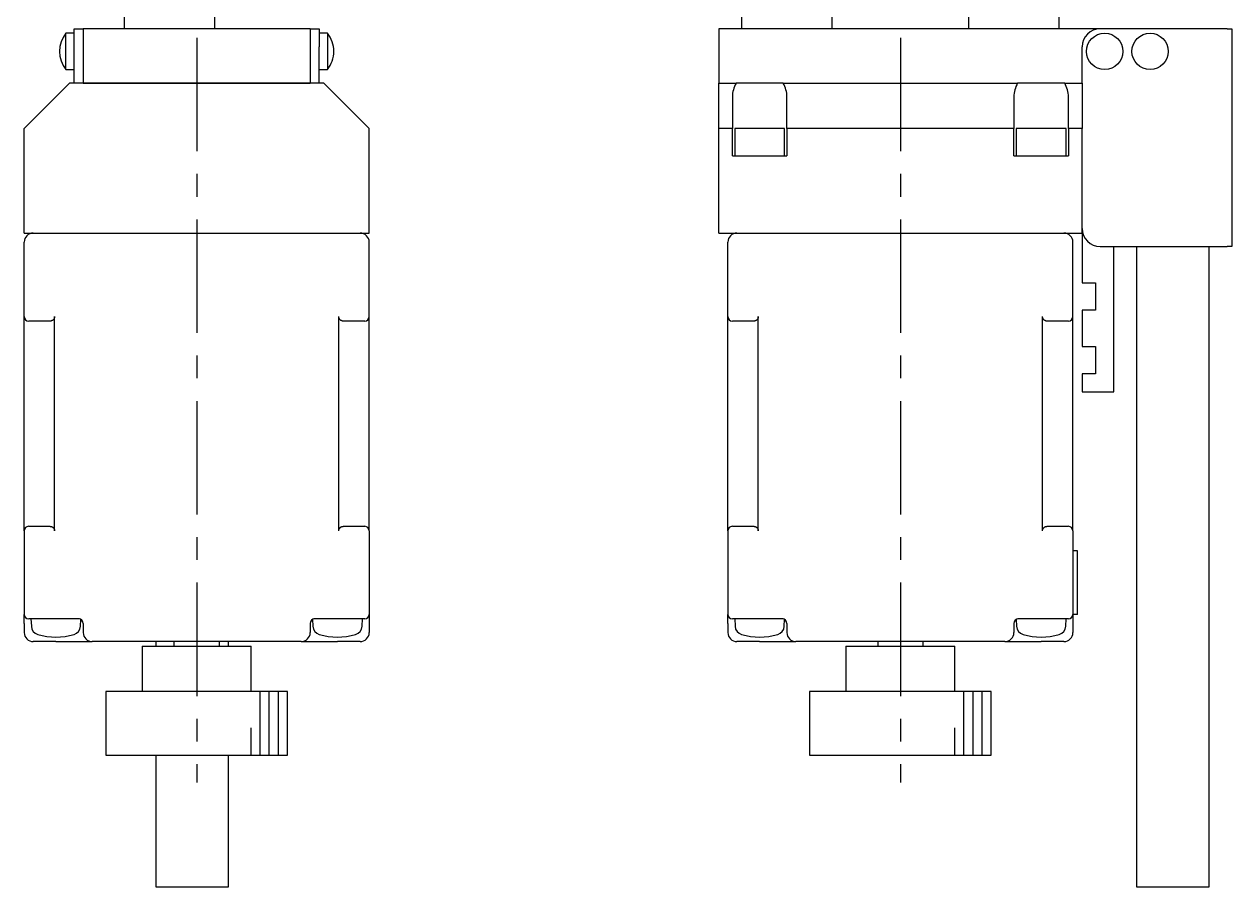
# Model space of a CAD drawing. Extents: x 164 to 838, y 27 to 496.
# Drawn here: x 182.8 to 315.8, y 240 to 335 of the extents above; entities that cross this region are included whole.
import ezdxf

# ---------------------------------------------------------------- set-up
doc = ezdxf.new("R2010")
doc.units = 0
doc.header["$LTSCALE"] = 10
doc.linetypes.add('CENTER', pattern=[2, 1.25, -0.25, 0.25, -0.25])
for name, color, linetype in [('1', 7, 'CONTINUOUS'), ('11', 7, 'CONTINUOUS'), ('2', 7, 'CONTINUOUS')]:
    doc.layers.add(name, color=color, linetype=linetype)

msp = doc.modelspace()

# ---------------------------------------------------------------- linework, layer by layer
at = {"layer": '1', "color": 7, "linetype": 'CONTINUOUS'}
for p, q in [((193.75, 335.999999), (193.75, 334.499999)), ((203.75, 334.499999), (203.75, 335.999999)), ((261.750001, 335.999999), (261.750001, 334.499999)), ((271.750001, 334.499999), (271.750001, 335.999999)), ((286.750001, 335.999999), (286.750001, 334.499999)), ((296.750001, 334.499999), (296.750001, 335.999999)), ((187.352001, 329.999999), (187.352001, 333.999999)), ((188.25, 333.999999), (187.352001, 333.999999)), ((188.25, 334.499999), (189.25, 334.499999)), ((188.25, 332.499999), (188.25, 334.499999)), ((189.25, 334.499999), (189.25, 328.499999)), ((214.25, 334.499999), (189.25, 334.499999)), ((214.25, 334.499999), (214.25, 328.499999)), ((214.25, 334.499999), (215.25, 334.499999)), ((215.25, 334.499999), (215.25, 332.499999)), ((216.147999, 333.999999), (215.25, 333.999999)), ((216.147999, 333.999999), (216.147999, 329.999999)), ((259.250001, 334.499999), (259.250001, 328.499999)), ((301.250001, 334.499999), (259.250001, 334.499999)), ((315.250001, 334.499999), (301.250001, 334.499999)), ((315.250001, 334.499999), (315.750001, 334.499999)), ((315.750001, 334.499999), (315.750001, 310.499999)), ((188.25, 328.499999), (188.25, 332.499999)), ((215.25, 328.499999), (215.25, 332.499999)), ((299.250001, 328.499999), (299.250001, 332.499999)), ((187.352001, 329.999999), (188.25, 329.999999)), ((215.25, 329.999999), (216.147999, 329.999999)), ((187.75, 328.499999), (182.75, 323.499999)), ((189.25, 328.499999), (187.75, 328.499999)), ((189.25, 328.499999), (214.25, 328.499999)), ((214.25, 328.499999), (189.25, 328.499999)), ((215.75, 328.499999), (214.25, 328.499999)), ((220.75, 323.499999), (215.75, 328.499999)), ((259.250001, 328.499999), (261.151925, 328.499999)), ((259.250001, 323.499999), (259.250001, 328.499999)), ((263.750001, 328.499999), (261.151925, 328.499999)), ((266.348077, 328.499999), (263.750001, 328.499999)), ((266.348077, 328.499999), (292.151925, 328.499999)), ((294.750001, 328.499999), (292.151925, 328.499999)), ((297.348077, 328.499999), (294.750001, 328.499999)), ((297.348077, 328.499999), (299.250001, 328.499999)), ((299.250001, 328.499999), (299.250001, 323.499999)), ((260.750001, 326.999999), (260.750001, 323.499999)), ((266.750001, 323.499999), (266.750001, 326.999999)), ((291.750001, 326.999999), (291.750001, 323.499999)), ((297.750001, 323.499999), (297.750001, 326.999999)), ((182.75, 311.999999), (182.75, 323.499999)), ((220.75, 311.999999), (220.75, 323.499999)), ((259.250001, 311.999999), (259.250001, 323.499999)), ((260.750001, 323.499999), (259.250001, 323.499999)), ((260.750001, 320.499999), (260.750001, 323.499999)), ((266.500001, 323.499999), (261.000001, 323.499999)), ((263.750001, 323.499999), (261.000001, 323.499999)), ((261.000001, 323.499999), (261.000001, 320.499999)), ((266.500001, 323.499999), (263.750001, 323.499999)), ((266.500001, 320.499999), (266.500001, 323.499999)), ((266.750001, 323.499999), (266.750001, 320.499999)), ((291.750001, 323.499999), (266.750001, 323.499999)), ((291.750001, 320.499999), (291.750001, 323.499999)), ((297.500001, 323.499999), (292.000001, 323.499999)), ((294.750001, 323.499999), (292.000001, 323.499999)), ((292.000001, 323.499999), (292.000001, 320.499999)), ((297.500001, 323.499999), (294.750001, 323.499999)), ((297.500001, 320.499999), (297.500001, 323.499999)), ((297.750001, 323.499999), (297.750001, 320.499999)), ((299.250001, 323.499999), (297.750001, 323.499999)), ((299.250001, 311.999999), (299.250001, 323.499999)), ((260.750001, 320.499999), (266.750001, 320.499999)), ((291.750001, 320.499999), (297.750001, 320.499999)), ((182.75, 311.999999), (220.75, 311.999999)), ((259.250001, 311.999999), (299.250001, 311.999999)), ((299.250001, 311.999999), (299.250001, 306.499999)), ((182.75, 302.799999), (182.75, 310.999999)), ((220.75, 302.799999), (220.75, 310.999999)), ((260.250001, 302.799999), (260.250001, 310.999999)), ((298.250001, 302.799999), (298.250001, 310.999999)), ((301.250001, 310.499999), (315.250001, 310.499999)), ((302.750001, 294.499999), (302.750001, 310.499999)), ((305.250421, 310.499999), (305.250421, 240.000001)), ((313.250421, 240.000001), (313.250421, 310.499999)), ((315.750001, 310.499999), (315.250001, 310.499999)), ((299.250001, 306.499999), (300.750001, 306.499999)), ((300.750001, 306.499999), (300.750001, 303.499999)), ((299.250001, 303.499999), (299.250001, 299.499999)), ((300.750001, 303.499999), (299.250001, 303.499999)), ((182.75, 279.199999), (182.75, 302.799999)), ((184.75, 302.299999), (183.25, 302.299999)), ((185.601768, 302.299999), (184.75, 302.299999)), ((185.626302, 302.300601), (185.601768, 302.299999)), ((185.650776, 302.302407), (185.626302, 302.300601)), ((185.675133, 302.305411), (185.650776, 302.302407)), ((185.699313, 302.309606), (185.675133, 302.305411)), ((185.723258, 302.314983), (185.699313, 302.309606)), ((185.74691, 302.321529), (185.723258, 302.314983)), ((185.770213, 302.329227), (185.74691, 302.321529)), ((185.793109, 302.338059), (185.770213, 302.329227)), ((185.815545, 302.348004), (185.793109, 302.338059)), ((185.837466, 302.359038), (185.815545, 302.348004)), ((185.858819, 302.371135), (185.837466, 302.359038)), ((185.879553, 302.384264), (185.858819, 302.371135)), ((185.899617, 302.398395), (185.879553, 302.384264)), ((185.918964, 302.413494), (185.899617, 302.398395)), ((185.937547, 302.429523), (185.918964, 302.413494)), ((185.955321, 302.446446), (185.937547, 302.429523)), ((185.972243, 302.46422), (185.955321, 302.446446)), ((185.988273, 302.482802), (185.972243, 302.46422)), ((186.003371, 302.502149), (185.988273, 302.482802)), ((186.017503, 302.522214), (186.003371, 302.502149)), ((186.030632, 302.542948), (186.017503, 302.522214)), ((186.042728, 302.564301), (186.030632, 302.542948)), ((186.053762, 302.586221), (186.042728, 302.564301)), ((186.063707, 302.608657), (186.053762, 302.586221)), ((186.07254, 302.631554), (186.063707, 302.608657)), ((186.080238, 302.654857), (186.07254, 302.631554)), ((186.086783, 302.678509), (186.080238, 302.654857)), ((186.09216, 302.702454), (186.086783, 302.678509)), ((186.096356, 302.726634), (186.09216, 302.702454)), ((186.09936, 302.75099), (186.096356, 302.726634)), ((186.101165, 302.775465), (186.09936, 302.75099)), ((186.101768, 302.799999), (186.101165, 302.775465)), ((186.101768, 279.199999), (186.101768, 302.799999)), ((217.398232, 279.199999), (217.398232, 302.799999)), ((217.398835, 302.775465), (217.398232, 302.799999)), ((217.40064, 302.75099), (217.398835, 302.775465)), ((217.403644, 302.726634), (217.40064, 302.75099)), ((217.40784, 302.702454), (217.403644, 302.726634)), ((217.413217, 302.678509), (217.40784, 302.702454)), ((217.419762, 302.654857), (217.413217, 302.678509)), ((217.42746, 302.631554), (217.419762, 302.654857)), ((217.436293, 302.608657), (217.42746, 302.631554)), ((217.446238, 302.586221), (217.436293, 302.608657)), ((217.457272, 302.564301), (217.446238, 302.586221)), ((217.469368, 302.542948), (217.457272, 302.564301)), ((217.482497, 302.522214), (217.469368, 302.542948)), ((217.496629, 302.502149), (217.482497, 302.522214)), ((217.511727, 302.482802), (217.496629, 302.502149)), ((217.527757, 302.46422), (217.511727, 302.482802)), ((217.544679, 302.446446), (217.527757, 302.46422)), ((217.562453, 302.429523), (217.544679, 302.446446)), ((217.581036, 302.413494), (217.562453, 302.429523)), ((217.600383, 302.398395), (217.581036, 302.413494)), ((217.620447, 302.384264), (217.600383, 302.398395)), ((217.641181, 302.371135), (217.620447, 302.384264)), ((217.662534, 302.359038), (217.641181, 302.371135)), ((217.684455, 302.348004), (217.662534, 302.359038)), ((217.706891, 302.338059), (217.684455, 302.348004)), ((217.729787, 302.329227), (217.706891, 302.338059)), ((217.75309, 302.321529), (217.729787, 302.329227)), ((217.776742, 302.314983), (217.75309, 302.321529)), ((217.800687, 302.309606), (217.776742, 302.314983)), ((217.824867, 302.305411), (217.800687, 302.309606)), ((217.849224, 302.302407), (217.824867, 302.305411)), ((217.873698, 302.300601), (217.849224, 302.302407)), ((217.898232, 302.299999), (217.873698, 302.300601)), ((218.75, 302.299999), (217.898232, 302.299999)), ((220.25, 302.299999), (218.75, 302.299999)), ((220.75, 279.199999), (220.75, 302.799999)), ((260.250001, 279.199999), (260.250001, 302.799999)), ((262.250001, 302.299999), (260.750001, 302.299999)), ((263.101769, 302.299999), (262.250001, 302.299999)), ((263.126303, 302.300601), (263.101769, 302.299999)), ((263.150777, 302.302407), (263.126303, 302.300601)), ((263.175134, 302.305411), (263.150777, 302.302407)), ((263.199314, 302.309606), (263.175134, 302.305411)), ((263.223259, 302.314983), (263.199314, 302.309606)), ((263.246911, 302.321529), (263.223259, 302.314983)), ((263.270214, 302.329227), (263.246911, 302.321529)), ((263.29311, 302.338059), (263.270214, 302.329227)), ((263.315546, 302.348004), (263.29311, 302.338059)), ((263.337467, 302.359038), (263.315546, 302.348004)), ((263.35882, 302.371135), (263.337467, 302.359038)), ((263.379554, 302.384264), (263.35882, 302.371135)), ((263.399618, 302.398395), (263.379554, 302.384264)), ((263.418965, 302.413494), (263.399618, 302.398395)), ((263.437548, 302.429523), (263.418965, 302.413494)), ((263.455322, 302.446446), (263.437548, 302.429523)), ((263.472244, 302.46422), (263.455322, 302.446446)), ((263.488274, 302.482802), (263.472244, 302.46422)), ((263.503372, 302.502149), (263.488274, 302.482802)), ((263.517504, 302.522214), (263.503372, 302.502149)), ((263.530633, 302.542948), (263.517504, 302.522214)), ((263.542729, 302.564301), (263.530633, 302.542948)), ((263.553763, 302.586221), (263.542729, 302.564301)), ((263.563708, 302.608657), (263.553763, 302.586221)), ((263.572541, 302.631554), (263.563708, 302.608657)), ((263.580239, 302.654857), (263.572541, 302.631554)), ((263.586784, 302.678509), (263.580239, 302.654857)), ((263.592161, 302.702454), (263.586784, 302.678509)), ((263.596357, 302.726634), (263.592161, 302.702454)), ((263.599361, 302.75099), (263.596357, 302.726634)), ((263.601166, 302.775465), (263.599361, 302.75099)), ((263.601769, 302.799999), (263.601166, 302.775465)), ((263.601769, 279.199999), (263.601769, 302.799999)), ((294.898233, 279.199999), (294.898233, 302.799999)), ((294.898836, 302.775465), (294.898233, 302.799999)), ((294.900641, 302.75099), (294.898836, 302.775465)), ((294.903645, 302.726634), (294.900641, 302.75099)), ((294.907841, 302.702454), (294.903645, 302.726634)), ((294.913218, 302.678509), (294.907841, 302.702454)), ((294.919763, 302.654857), (294.913218, 302.678509)), ((294.927461, 302.631554), (294.919763, 302.654857)), ((294.936294, 302.608657), (294.927461, 302.631554)), ((294.946239, 302.586221), (294.936294, 302.608657)), ((294.957273, 302.564301), (294.946239, 302.586221)), ((294.969369, 302.542948), (294.957273, 302.564301)), ((294.982498, 302.522214), (294.969369, 302.542948)), ((294.99663, 302.502149), (294.982498, 302.522214)), ((295.011728, 302.482802), (294.99663, 302.502149)), ((295.027758, 302.46422), (295.011728, 302.482802)), ((295.04468, 302.446446), (295.027758, 302.46422)), ((295.062454, 302.429523), (295.04468, 302.446446)), ((295.081037, 302.413494), (295.062454, 302.429523)), ((295.100384, 302.398395), (295.081037, 302.413494)), ((295.120448, 302.384264), (295.100384, 302.398395)), ((295.141182, 302.371135), (295.120448, 302.384264)), ((295.162535, 302.359038), (295.141182, 302.371135)), ((295.184456, 302.348004), (295.162535, 302.359038)), ((295.206892, 302.338059), (295.184456, 302.348004)), ((295.229788, 302.329227), (295.206892, 302.338059)), ((295.253091, 302.321529), (295.229788, 302.329227)), ((295.276743, 302.314983), (295.253091, 302.321529)), ((295.300688, 302.309606), (295.276743, 302.314983)), ((295.324868, 302.305411), (295.300688, 302.309606)), ((295.349225, 302.302407), (295.324868, 302.305411)), ((295.373699, 302.300601), (295.349225, 302.302407)), ((295.398233, 302.299999), (295.373699, 302.300601)), ((296.250001, 302.299999), (295.398233, 302.299999)), ((297.750001, 302.299999), (296.250001, 302.299999)), ((298.250001, 279.199999), (298.250001, 302.799999)), ((299.250001, 299.499999), (300.750001, 299.499999)), ((300.750001, 299.499999), (300.750001, 296.499999)), ((299.250001, 296.499999), (299.250001, 294.499999)), ((300.750001, 296.499999), (299.250001, 296.499999)), ((299.250001, 294.499999), (302.750001, 294.499999)), ((183.25, 279.699999), (184.75, 279.699999)), ((184.75, 279.699999), (185.601768, 279.699999)), ((185.601768, 279.699999), (185.626302, 279.699397)), ((185.626302, 279.699397), (185.650776, 279.697591)), ((185.650776, 279.697591), (185.675133, 279.694587)), ((185.675133, 279.694587), (185.699313, 279.690392)), ((185.699313, 279.690392), (185.723258, 279.685015)), ((185.723258, 279.685015), (185.74691, 279.678469)), ((185.74691, 279.678469), (185.770213, 279.670771)), ((185.770213, 279.670771), (185.793109, 279.661939)), ((185.793109, 279.661939), (185.815545, 279.651994)), ((185.815545, 279.651994), (185.837466, 279.64096)), ((185.837466, 279.64096), (185.858819, 279.628863)), ((185.858819, 279.628863), (185.879553, 279.615734)), ((185.879553, 279.615734), (185.899617, 279.601603)), ((185.899617, 279.601603), (185.918964, 279.586504)), ((185.918964, 279.586504), (185.937547, 279.570475)), ((185.937547, 279.570475), (185.955321, 279.553552)), ((185.955321, 279.553552), (185.972243, 279.535778)), ((185.972243, 279.535778), (185.988273, 279.517196)), ((185.988273, 279.517196), (186.003371, 279.497849)), ((186.003371, 279.497849), (186.017503, 279.477784)), ((186.017503, 279.477784), (186.030632, 279.45705)), ((186.030632, 279.45705), (186.042728, 279.435697)), ((186.042728, 279.435697), (186.053762, 279.413777)), ((186.053762, 279.413777), (186.063707, 279.391341)), ((186.063707, 279.391341), (186.07254, 279.368444)), ((186.07254, 279.368444), (186.080238, 279.345141)), ((186.080238, 279.345141), (186.086783, 279.321489)), ((186.086783, 279.321489), (186.09216, 279.297544)), ((217.40784, 279.297544), (217.413217, 279.321489)), ((217.413217, 279.321489), (217.419762, 279.345141)), ((217.419762, 279.345141), (217.42746, 279.368444)), ((217.42746, 279.368444), (217.436293, 279.391341)), ((217.436293, 279.391341), (217.446238, 279.413777)), ((217.446238, 279.413777), (217.457272, 279.435697)), ((217.457272, 279.435697), (217.469368, 279.45705)), ((217.469368, 279.45705), (217.482497, 279.477784)), ((217.482497, 279.477784), (217.496629, 279.497849)), ((217.496629, 279.497849), (217.511727, 279.517196)), ((217.511727, 279.517196), (217.527757, 279.535778)), ((217.527757, 279.535778), (217.544679, 279.553552)), ((217.544679, 279.553552), (217.562453, 279.570475)), ((217.562453, 279.570475), (217.581036, 279.586504)), ((217.581036, 279.586504), (217.600383, 279.601603)), ((217.600383, 279.601603), (217.620447, 279.615734)), ((217.620447, 279.615734), (217.641181, 279.628863)), ((217.641181, 279.628863), (217.662534, 279.64096)), ((217.662534, 279.64096), (217.684455, 279.651994)), ((217.684455, 279.651994), (217.706891, 279.661939)), ((217.706891, 279.661939), (217.729787, 279.670771)), ((217.729787, 279.670771), (217.75309, 279.678469)), ((217.75309, 279.678469), (217.776742, 279.685015)), ((217.776742, 279.685015), (217.800687, 279.690392)), ((217.800687, 279.690392), (217.824867, 279.694587)), ((217.824867, 279.694587), (217.849224, 279.697591)), ((217.849224, 279.697591), (217.873698, 279.699397)), ((217.873698, 279.699397), (217.898232, 279.699999)), ((217.898232, 279.699999), (218.75, 279.699999)), ((218.75, 279.699999), (220.25, 279.699999)), ((260.750001, 279.699999), (262.250001, 279.699999)), ((262.250001, 279.699999), (263.101769, 279.699999)), ((263.101769, 279.699999), (263.126303, 279.699397)), ((263.126303, 279.699397), (263.150777, 279.697591)), ((263.150777, 279.697591), (263.175134, 279.694587)), ((263.175134, 279.694587), (263.199314, 279.690392)), ((263.199314, 279.690392), (263.223259, 279.685015)), ((263.223259, 279.685015), (263.246911, 279.678469)), ((263.246911, 279.678469), (263.270214, 279.670771)), ((263.270214, 279.670771), (263.29311, 279.661939)), ((263.29311, 279.661939), (263.315546, 279.651994)), ((263.315546, 279.651994), (263.337467, 279.64096)), ((263.337467, 279.64096), (263.35882, 279.628863)), ((263.35882, 279.628863), (263.379554, 279.615734)), ((263.379554, 279.615734), (263.399618, 279.601603)), ((263.399618, 279.601603), (263.418965, 279.586504)), ((263.418965, 279.586504), (263.437548, 279.570475)), ((263.437548, 279.570475), (263.455322, 279.553552)), ((263.455322, 279.553552), (263.472244, 279.535778)), ((263.472244, 279.535778), (263.488274, 279.517196)), ((263.488274, 279.517196), (263.503372, 279.497849)), ((263.503372, 279.497849), (263.517504, 279.477784)), ((263.517504, 279.477784), (263.530633, 279.45705)), ((263.530633, 279.45705), (263.542729, 279.435697)), ((263.542729, 279.435697), (263.553763, 279.413777)), ((263.553763, 279.413777), (263.563708, 279.391341)), ((263.563708, 279.391341), (263.572541, 279.368444)), ((263.572541, 279.368444), (263.580239, 279.345141)), ((263.580239, 279.345141), (263.586784, 279.321489)), ((263.586784, 279.321489), (263.592161, 279.297544)), ((294.907841, 279.297544), (294.913218, 279.321489)), ((294.913218, 279.321489), (294.919763, 279.345141)), ((294.919763, 279.345141), (294.927461, 279.368444)), ((294.927461, 279.368444), (294.936294, 279.391341)), ((294.936294, 279.391341), (294.946239, 279.413777)), ((294.946239, 279.413777), (294.957273, 279.435697)), ((294.957273, 279.435697), (294.969369, 279.45705)), ((294.969369, 279.45705), (294.982498, 279.477784)), ((294.982498, 279.477784), (294.99663, 279.497849)), ((294.99663, 279.497849), (295.011728, 279.517196)), ((295.011728, 279.517196), (295.027758, 279.535778)), ((295.027758, 279.535778), (295.04468, 279.553552)), ((295.04468, 279.553552), (295.062454, 279.570475)), ((295.062454, 279.570475), (295.081037, 279.586504)), ((295.081037, 279.586504), (295.100384, 279.601603)), ((295.100384, 279.601603), (295.120448, 279.615734)), ((295.120448, 279.615734), (295.141182, 279.628863)), ((295.141182, 279.628863), (295.162535, 279.64096)), ((295.162535, 279.64096), (295.184456, 279.651994)), ((295.184456, 279.651994), (295.206892, 279.661939)), ((295.206892, 279.661939), (295.229788, 279.670771)), ((295.229788, 279.670771), (295.253091, 279.678469)), ((295.253091, 279.678469), (295.276743, 279.685015)), ((295.276743, 279.685015), (295.300688, 279.690392)), ((295.300688, 279.690392), (295.324868, 279.694587)), ((295.324868, 279.694587), (295.349225, 279.697591)), ((295.349225, 279.697591), (295.373699, 279.699397)), ((295.373699, 279.699397), (295.398233, 279.699999)), ((295.398233, 279.699999), (296.250001, 279.699999)), ((296.250001, 279.699999), (297.750001, 279.699999)), ((182.75, 279.199999), (182.75, 269.999999)), ((186.09216, 279.297544), (186.096356, 279.273364)), ((186.096356, 279.273364), (186.09936, 279.249008)), ((186.09936, 279.249008), (186.101165, 279.224533)), ((186.101165, 279.224533), (186.101768, 279.199999)), ((217.398232, 279.199999), (217.398835, 279.224533)), ((217.398835, 279.224533), (217.40064, 279.249008)), ((217.40064, 279.249008), (217.403644, 279.273364)), ((217.403644, 279.273364), (217.40784, 279.297544)), ((220.75, 279.199999), (220.75, 269.999999)), ((260.250001, 279.199999), (260.250001, 269.999999)), ((263.592161, 279.297544), (263.596357, 279.273364)), ((263.596357, 279.273364), (263.599361, 279.249008)), ((263.599361, 279.249008), (263.601166, 279.224533)), ((263.601166, 279.224533), (263.601769, 279.199999)), ((294.898233, 279.199999), (294.898836, 279.224533)), ((294.898836, 279.224533), (294.900641, 279.249008)), ((294.900641, 279.249008), (294.903645, 279.273364)), ((294.903645, 279.273364), (294.907841, 279.297544)), ((298.250001, 279.199999), (298.250001, 269.999999)), ((298.750001, 276.999999), (298.250001, 276.999999)), ((298.750001, 269.999999), (298.750001, 276.999999)), ((182.75, 268.999999), (182.75, 269.999999)), ((220.75, 269.999999), (220.75, 268.999999)), ((260.250001, 268.999999), (260.250001, 269.999999)), ((298.250001, 269.999999), (298.250001, 268.999999)), ((298.750001, 269.999999), (298.250001, 269.999999)), ((182.75, 268.999999), (182.75, 267.999999)), ((184.75, 269.499999), (183.25, 269.499999)), ((183.5, 269.499999), (183.542121, 268.696276)), ((188.835786, 269.499999), (184.75, 269.499999)), ((188.957879, 268.696276), (188.996592, 269.434962)), ((189.25, 268.999999), (189.25, 267.999999)), ((214.25, 268.999999), (214.25, 267.999999)), ((214.503408, 269.434962), (214.542121, 268.696276)), ((218.75, 269.499999), (214.664214, 269.499999)), ((220.25, 269.499999), (218.75, 269.499999)), ((219.957879, 268.696276), (220, 269.499999)), ((220.75, 268.999999), (220.75, 267.999999)), ((260.250001, 268.999999), (260.250001, 267.999999)), ((262.250001, 269.499999), (260.750001, 269.499999)), ((261.000001, 269.499999), (261.042122, 268.696276)), ((266.335787, 269.499999), (262.250001, 269.499999)), ((266.45788, 268.696276), (266.496593, 269.434962)), ((266.750001, 268.999999), (266.750001, 267.999999)), ((291.750001, 268.999999), (291.750001, 267.999999)), ((292.003409, 269.434962), (292.042122, 268.696276)), ((296.250001, 269.499999), (292.164215, 269.499999)), ((297.750001, 269.499999), (296.250001, 269.499999)), ((297.45788, 268.696276), (297.500001, 269.499999)), ((298.250001, 268.999999), (298.250001, 267.999999)), ((186.25, 266.999999), (183.75, 266.999999)), ((186.25, 266.999999), (190.25, 266.999999)), ((213.25, 266.999999), (190.25, 266.999999)), ((195.75, 266.499999), (207.75, 266.499999)), ((195.75, 266.499999), (195.75, 261.499999)), ((197.25, 266.999999), (197.25, 266.499999)), ((199.25, 266.999999), (199.25, 266.499999)), ((204.25, 266.499999), (204.25, 266.999999)), ((205.25, 266.499999), (205.25, 266.999999)), ((207.75, 261.499999), (207.75, 266.499999)), ((213.25, 266.999999), (217.25, 266.999999)), ((219.75, 266.999999), (217.25, 266.999999)), ((263.750001, 266.999999), (261.250001, 266.999999)), ((263.750001, 266.999999), (267.750001, 266.999999)), ((290.750001, 266.999999), (267.750001, 266.999999)), ((273.250001, 266.499999), (279.250001, 266.499999)), ((273.250001, 266.499999), (273.250001, 261.499999)), ((276.750001, 266.999999), (276.750001, 266.499999)), ((279.250001, 266.499999), (285.250001, 266.499999)), ((281.750001, 266.499999), (281.750001, 266.999999)), ((285.250001, 261.499999), (285.250001, 266.499999)), ((290.750001, 266.999999), (294.750001, 266.999999)), ((297.250001, 266.999999), (294.750001, 266.999999)), ((211.75, 261.499999), (191.75, 261.499999)), ((191.75, 261.499999), (191.75, 254.499999)), ((211.75, 254.499999), (211.75, 261.499999)), ((279.250001, 261.499999), (269.250001, 261.499999)), ((269.250001, 261.499999), (269.250001, 254.499999)), ((289.250001, 261.499999), (279.250001, 261.499999)), ((289.250001, 254.499999), (289.250001, 261.499999)), ((191.75, 254.499999), (211.75, 254.499999)), ((197.25, 254.499999), (197.25, 240.000001)), ((205.25, 240.000001), (205.25, 254.499999)), ((269.250001, 254.499999), (279.250001, 254.499999)), ((279.250001, 254.499999), (289.250001, 254.499999)), ((197.25, 240.000001), (205.25, 240.000001)), ((305.250421, 240.000001), (313.250421, 240.000001))]:
    msp.add_line(p, q, dxfattribs=at)
for centre in [(301.750001, 331.999999), (306.750001, 331.999999)]:
    msp.add_circle(centre, 2, dxfattribs=at)
for centre, radius, start, end in [((189.85, 331.999999), 3.2, 141.317813, 218.682187), ((213.65, 331.999999), 3.2, 0, 38.682187), ((301.250001, 332.499999), 2, 90, 180), ((213.65, 331.999999), 3.2, 321.317813, 0), ((263.750001, 326.999999), 3, 150, 180), ((263.750001, 326.999999), 3, 0, 30), ((294.750001, 326.999999), 3, 150, 180), ((294.750001, 326.999999), 3, 0, 30), ((183.75, 310.999999), 1, 90, 180), ((219.75, 310.999999), 1, 0, 90), ((261.250001, 310.999999), 1, 90, 180), ((297.250001, 310.999999), 1, 0, 90), ((301.250001, 312.499999), 2, 180, 270), ((183.25, 302.799999), 0.5, 180, 270), ((220.25, 302.799999), 0.5, 270, 0), ((260.750001, 302.799999), 0.5, 180, 270), ((297.750001, 302.799999), 0.5, 270, 0), ((183.25, 279.199999), 0.5, 90, 180), ((220.25, 279.199999), 0.5, 0, 90), ((260.750001, 279.199999), 0.5, 90, 180), ((297.750001, 279.199999), 0.5, 0, 90), ((183.25, 269.999999), 0.5, 180, 270), ((220.25, 269.999999), 0.5, 270, 0), ((260.750001, 269.999999), 0.5, 180, 270), ((297.750001, 269.999999), 0.5, 270, 0), ((184.540751, 268.748611), 1, 182.999972, 253.448664), ((187.959249, 268.748611), 1, 286.551336, 357.000028), ((188.75, 268.999999), 0.5, 0, 90), ((214.75, 268.999999), 0.5, 90, 180), ((215.540751, 268.748611), 1, 182.999972, 253.448664), ((218.959249, 268.748611), 1, 286.551336, 357.000028), ((262.040752, 268.748611), 1, 182.999972, 253.448664), ((265.45925, 268.748611), 1, 286.551336, 357.000028), ((266.250001, 268.999999), 0.5, 0, 90), ((292.250001, 268.999999), 0.5, 90, 180), ((293.040752, 268.748611), 1, 182.999972, 253.448664), ((296.45925, 268.748611), 1, 286.551336, 357.000028), ((183.75, 267.999999), 1, 180, 270), ((186.25, 274.499999), 7, 253.448632, 286.551368), ((190.25, 267.999999), 1, 180, 270), ((213.25, 267.999999), 1, 270, 0), ((217.25, 274.499999), 7, 253.448632, 286.551368), ((219.75, 267.999999), 1, 270, 0), ((261.250001, 267.999999), 1, 180, 270), ((263.750001, 274.499999), 7, 253.448632, 286.551368), ((267.750001, 267.999999), 1, 180, 270), ((290.750001, 267.999999), 1, 270, 0), ((294.750001, 274.499999), 7, 253.448632, 286.551368), ((297.250001, 267.999999), 1, 270, 0)]:
    msp.add_arc(centre, radius, start, end, dxfattribs=at)
at = {"layer": '11', "color": 4, "linetype": 'CENTER'}
for p, q in [((201.75, 413.499999), (201.75, 251.499999)), ((279.250001, 413.499999), (279.250001, 251.499999))]:
    msp.add_line(p, q, dxfattribs=at)
at = {"layer": '2', "color": 4, "linetype": 'CONTINUOUS'}
for p, q in [((208.75, 254.499999), (208.75, 261.499999)), ((209.75, 254.499999), (209.75, 261.499999)), ((210.75, 254.499999), (210.75, 261.499999)), ((286.250001, 254.499999), (286.250001, 261.499999)), ((287.250001, 254.499999), (287.250001, 261.499999)), ((288.250001, 254.499999), (288.250001, 261.499999)), ((207.75, 254.499999), (207.75, 257.499999)), ((285.250001, 254.499999), (285.250001, 257.499999))]:
    msp.add_line(p, q, dxfattribs=at)

doc.saveas('drawing.dxf')
